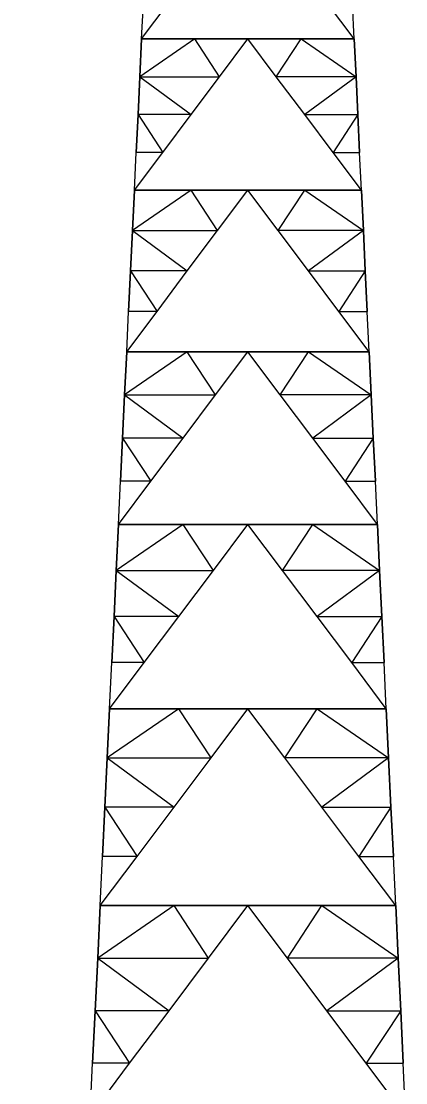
# Model space of a CAD drawing. Header units: millimetres. Extents: x 674 to 5889, y -153 to 3954.
# Drawn here: x 1847.78 to 1861.84, y 1670.93 to 1709.78 of the extents above; entities that cross this region are included whole.
import ezdxf

# ---------------------------------------------------------------- set-up
doc = ezdxf.new("R2010")
doc.units = ezdxf.units.MM
doc.layers.add('Dimensions', color=7, linetype='Continuous')
doc.layers.add('Towers', color=1, linetype='Continuous', lineweight=0)
doc.styles.get("Standard").update_dxf_attribs({"font": 'arial.ttf'})
doc.dimstyles.new('ISO-25', dxfattribs={"dimtxt": 2.5, "dimasz": 2.5, "dimexe": 1.25, "dimexo": 0.625, "dimtad": 1, "dimtxsty": 'Standard', "dimcen": 2.5, "dimadec": 0, "dimazin": 0, "dimtfac": 1, "dimtmove": 0, "dimatfit": 3, "dimfxl": 1, "dimarcsym": 0})

# ---------------------------------------------------------------- blocks, each defined once
blk = doc.blocks.new('_ArchTick')
at = {"color": 0, "linetype": 'ByBlock', "const_width": 0.15}
blk.add_lwpolyline([(-0.5, -0.5), (0.5, 0.5)], dxfattribs=at)
blk = doc.blocks.new('*D10')
at = {"layer": 'Defpoints', "color": 0, "transparency": 16777216}
for p in [(1856.072, 1776.501), (1834.668, 1661.501), (1856.072, 1661.501)]:
    blk.add_point(p, dxfattribs=at)
at = {"layer": 'Dimensions', "color": 0, "lineweight": -2, "transparency": 16777216}
blk.add_line((1834.668, 1776.501), (1834.668, 1661.501), dxfattribs=at)
at = {"layer": 'Dimensions', "color": 0, "lineweight": -2, "transparency": 16777216, "xscale": 2.5, "yscale": 2.5, "zscale": 2.5}
for p, rotation in [((1834.668, 1776.501), 90), ((1834.668, 1661.501), 270)]:
    blk.add_blockref('_ArchTick', p, dxfattribs=dict(at, rotation=rotation))
at = {"layer": 'Dimensions', "color": 0, "transparency": 16777216, "insert": (1831.745, 1719.001), "char_height": 4.5, "attachment_point": 5, "rotation": 90}
blk.add_mtext('115m', dxfattribs=at)
blk = doc.blocks.new('*D19')
at = {"layer": 'Defpoints', "color": 0, "transparency": 16777216}
for p in [(1854.902, 1721.815), (1856.072, 1719.494), (1741.072, 1661.501)]:
    blk.add_point(p, dxfattribs=at)
at = {"layer": 'Dimensions', "color": 0, "lineweight": -2, "transparency": 16777216}
blk.add_line((1739.902, 1663.822), (1854.902, 1721.815), dxfattribs=at)
at = {"layer": 'Dimensions', "color": 0, "lineweight": -2, "transparency": 16777216, "xscale": 2.5, "yscale": 2.5, "zscale": 2.5}
for p, rotation in [((1854.902, 1721.815), 26.76123677480442), ((1739.902, 1663.822), 206.7612367748044)]:
    blk.add_blockref('_ArchTick', p, dxfattribs=dict(at, rotation=rotation))
at = {"layer": 'Dimensions', "color": 0, "transparency": 16777216, "insert": (1796.086, 1695.428), "char_height": 4.5, "attachment_point": 5, "rotation": 26.7612}
blk.add_mtext('128.8m', dxfattribs=at)
blk = doc.blocks.new('*D20')
at = {"layer": 'Defpoints', "color": 0, "transparency": 16777216}
for p in [(1851.857, 1780.717), (1856.072, 1776.501), (1741.072, 1661.501)]:
    blk.add_point(p, dxfattribs=at)
at = {"layer": 'Dimensions', "color": 0, "lineweight": -2, "transparency": 16777216}
blk.add_line((1736.857, 1665.717), (1851.857, 1780.717), dxfattribs=at)
at = {"layer": 'Dimensions', "color": 0, "lineweight": -2, "transparency": 16777216, "xscale": 2.5, "yscale": 2.5, "zscale": 2.5}
for p, rotation in [((1851.857, 1780.717), 44.99999999999603), ((1736.857, 1665.717), 224.999999999996)]:
    blk.add_blockref('_ArchTick', p, dxfattribs=dict(at, rotation=rotation))
at = {"layer": 'Dimensions', "color": 0, "transparency": 16777216, "insert": (1792.29, 1725.284), "char_height": 4.5, "attachment_point": 5, "rotation": 45}
blk.add_mtext('162.6m', dxfattribs=at)

msp = doc.modelspace()

# ---------------------------------------------------------------- linework, layer by layer
at = {"layer": 'Towers'}
for p, q in [((1852.185, 1709.129), (1853.157, 1710.425)), ((1852.185, 1709.129), (1853.157, 1710.425)), ((1852.185, 1709.129), (1852.247, 1710.425)), ((1852.185, 1709.129), (1852.247, 1710.425)), ((1852.185, 1709.129), (1852.247, 1710.425)), ((1852.185, 1709.129), (1852.247, 1710.425)), ((1859.959, 1709.129), (1858.987, 1710.425)), ((1859.959, 1709.129), (1858.987, 1710.425)), ((1859.959, 1709.129), (1859.897, 1710.425)), ((1859.959, 1709.129), (1859.897, 1710.425)), ((1859.959, 1709.129), (1859.897, 1710.425)), ((1859.959, 1709.129), (1859.897, 1710.425)), ((1854.129, 1709.129), (1852.119, 1707.746)), ((1854.129, 1709.129), (1852.119, 1707.746)), ((1852.119, 1707.746), (1852.185, 1709.129)), ((1852.185, 1709.129), (1852.119, 1707.746)), ((1852.119, 1707.746), (1852.185, 1709.129)), ((1852.119, 1707.746), (1852.185, 1709.129)), ((1852.119, 1707.746), (1852.185, 1709.129)), ((1852.185, 1709.129), (1852.119, 1707.746)), ((1852.119, 1707.746), (1852.185, 1709.129)), ((1852.119, 1707.746), (1852.185, 1709.129)), ((1852.185, 1709.129), (1854.129, 1709.129)), ((1854.129, 1709.129), (1852.185, 1709.129)), ((1852.185, 1709.129), (1853.157, 1709.129)), ((1853.157, 1709.129), (1852.185, 1709.129)), ((1852.185, 1709.129), (1854.129, 1709.129)), ((1854.129, 1709.129), (1852.185, 1709.129)), ((1856.072, 1709.129), (1852.185, 1709.129)), ((1852.185, 1709.129), (1856.072, 1709.129)), ((1854.129, 1709.129), (1852.185, 1709.129)), ((1854.129, 1709.129), (1852.185, 1709.129)), ((1854.129, 1709.129), (1855.101, 1709.129)), ((1855.101, 1709.129), (1854.129, 1709.129)), ((1855.035, 1707.746), (1854.129, 1709.129)), ((1856.072, 1709.129), (1854.129, 1709.129)), ((1855.035, 1707.746), (1854.129, 1709.129)), ((1856.072, 1709.129), (1854.129, 1709.129)), ((1855.035, 1707.746), (1856.072, 1709.129)), ((1855.035, 1707.746), (1856.072, 1709.129)), ((1857.044, 1709.129), (1855.101, 1709.129)), ((1857.044, 1709.129), (1855.101, 1709.129)), ((1859.959, 1709.129), (1856.072, 1709.129)), ((1856.072, 1709.129), (1859.959, 1709.129)), ((1857.11, 1707.746), (1856.072, 1709.129)), ((1856.072, 1709.129), (1858.016, 1709.129)), ((1857.11, 1707.746), (1856.072, 1709.129)), ((1856.072, 1709.129), (1858.016, 1709.129)), ((1857.044, 1709.129), (1858.016, 1709.129)), ((1858.016, 1709.129), (1857.044, 1709.129)), ((1857.11, 1707.746), (1858.016, 1709.129)), ((1857.11, 1707.746), (1858.016, 1709.129)), ((1859.959, 1709.129), (1858.016, 1709.129)), ((1858.016, 1709.129), (1859.959, 1709.129)), ((1858.016, 1709.129), (1859.959, 1709.129)), ((1858.016, 1709.129), (1859.959, 1709.129)), ((1858.016, 1709.129), (1860.025, 1707.746)), ((1858.016, 1709.129), (1859.959, 1709.129)), ((1858.016, 1709.129), (1860.025, 1707.746)), ((1858.016, 1709.129), (1859.959, 1709.129)), ((1858.987, 1709.129), (1859.959, 1709.129)), ((1859.959, 1709.129), (1858.987, 1709.129)), ((1860.025, 1707.746), (1859.959, 1709.129)), ((1859.959, 1709.129), (1860.025, 1707.746)), ((1860.025, 1707.746), (1859.959, 1709.129)), ((1860.025, 1707.746), (1859.959, 1709.129)), ((1860.025, 1707.746), (1859.959, 1709.129)), ((1859.959, 1709.129), (1860.025, 1707.746)), ((1860.025, 1707.746), (1859.959, 1709.129)), ((1860.025, 1707.746), (1859.959, 1709.129)), ((1852.053, 1706.362), (1852.119, 1707.746)), ((1852.119, 1707.746), (1852.053, 1706.362)), ((1852.053, 1706.362), (1852.119, 1707.746)), ((1852.053, 1706.362), (1852.119, 1707.746)), ((1852.119, 1707.746), (1852.053, 1706.362)), ((1852.053, 1706.362), (1852.119, 1707.746)), ((1852.119, 1707.746), (1853.996, 1706.362)), ((1852.119, 1707.746), (1855.035, 1707.746)), ((1852.119, 1707.746), (1853.996, 1706.362)), ((1852.119, 1707.746), (1855.035, 1707.746)), ((1852.119, 1707.746), (1852.119, 1707.746)), ((1852.119, 1707.746), (1852.119, 1707.746)), ((1853.996, 1706.362), (1855.035, 1707.746)), ((1853.996, 1706.362), (1855.035, 1707.746)), ((1858.148, 1706.362), (1857.11, 1707.746)), ((1860.025, 1707.746), (1857.11, 1707.746)), ((1858.148, 1706.362), (1857.11, 1707.746)), ((1860.025, 1707.746), (1857.11, 1707.746)), ((1860.025, 1707.746), (1858.148, 1706.362)), ((1860.025, 1707.746), (1858.148, 1706.362)), ((1860.092, 1706.362), (1860.025, 1707.746)), ((1860.025, 1707.746), (1860.092, 1706.362)), ((1860.025, 1707.746), (1860.025, 1707.746)), ((1860.092, 1706.362), (1860.025, 1707.746)), ((1860.092, 1706.362), (1860.025, 1707.746)), ((1860.025, 1707.746), (1860.092, 1706.362)), ((1860.025, 1707.746), (1860.025, 1707.746)), ((1860.092, 1706.362), (1860.025, 1707.746)), ((1851.987, 1704.978), (1852.053, 1706.362)), ((1852.053, 1706.362), (1851.987, 1704.978)), ((1851.987, 1704.978), (1852.053, 1706.362)), ((1851.987, 1704.978), (1852.053, 1706.362)), ((1852.053, 1706.362), (1851.987, 1704.978)), ((1851.987, 1704.978), (1852.053, 1706.362)), ((1852.053, 1706.362), (1852.959, 1704.978)), ((1853.996, 1706.362), (1852.053, 1706.362)), ((1852.053, 1706.362), (1852.959, 1704.978)), ((1853.996, 1706.362), (1852.053, 1706.362)), ((1852.053, 1706.362), (1852.053, 1706.362)), ((1852.053, 1706.362), (1852.053, 1706.362)), ((1852.959, 1704.978), (1853.996, 1706.362)), ((1852.959, 1704.978), (1853.996, 1706.362)), ((1859.186, 1704.978), (1858.148, 1706.362)), ((1858.148, 1706.362), (1860.092, 1706.362)), ((1859.186, 1704.978), (1858.148, 1706.362)), ((1858.148, 1706.362), (1860.092, 1706.362)), ((1860.092, 1706.362), (1859.186, 1704.978)), ((1860.092, 1706.362), (1859.186, 1704.978)), ((1860.158, 1704.978), (1860.092, 1706.362)), ((1860.092, 1706.362), (1860.158, 1704.978)), ((1860.092, 1706.362), (1860.092, 1706.362)), ((1860.158, 1704.978), (1860.092, 1706.362)), ((1860.158, 1704.978), (1860.092, 1706.362)), ((1860.092, 1706.362), (1860.158, 1704.978)), ((1860.092, 1706.362), (1860.092, 1706.362)), ((1860.158, 1704.978), (1860.092, 1706.362)), ((1851.921, 1703.594), (1852.959, 1704.978)), ((1851.921, 1703.594), (1852.959, 1704.978)), ((1851.921, 1703.594), (1851.987, 1704.978)), ((1851.921, 1703.594), (1851.987, 1704.978)), ((1851.921, 1703.594), (1851.987, 1704.978)), ((1851.921, 1703.594), (1851.987, 1704.978)), ((1852.959, 1704.978), (1851.987, 1704.978)), ((1852.959, 1704.978), (1851.987, 1704.978)), ((1851.987, 1704.978), (1851.987, 1704.978)), ((1851.987, 1704.978), (1851.987, 1704.978)), ((1860.224, 1703.594), (1859.186, 1704.978)), ((1859.186, 1704.978), (1860.158, 1704.978)), ((1860.224, 1703.594), (1859.186, 1704.978)), ((1859.186, 1704.978), (1860.158, 1704.978)), ((1860.224, 1703.594), (1860.158, 1704.978)), ((1860.158, 1704.978), (1860.158, 1704.978)), ((1860.224, 1703.594), (1860.158, 1704.978)), ((1860.224, 1703.594), (1860.158, 1704.978)), ((1860.158, 1704.978), (1860.158, 1704.978)), ((1860.224, 1703.594), (1860.158, 1704.978)), ((1853.997, 1703.594), (1851.85, 1702.116)), ((1853.997, 1703.594), (1851.85, 1702.116)), ((1851.85, 1702.117), (1851.921, 1703.594)), ((1851.921, 1703.594), (1851.85, 1702.116)), ((1851.85, 1702.117), (1851.921, 1703.594)), ((1851.85, 1702.116), (1851.921, 1703.594)), ((1851.85, 1702.117), (1851.921, 1703.594)), ((1851.921, 1703.594), (1851.85, 1702.116)), ((1851.85, 1702.117), (1851.921, 1703.594)), ((1851.85, 1702.116), (1851.921, 1703.594)), ((1851.921, 1703.594), (1853.997, 1703.594)), ((1853.997, 1703.594), (1851.921, 1703.594)), ((1851.921, 1703.594), (1852.959, 1703.594)), ((1852.959, 1703.594), (1851.921, 1703.594)), ((1851.921, 1703.594), (1853.997, 1703.594)), ((1853.997, 1703.594), (1851.921, 1703.594)), ((1856.072, 1703.594), (1851.921, 1703.594)), ((1851.921, 1703.594), (1856.072, 1703.594)), ((1853.997, 1703.594), (1851.921, 1703.594)), ((1853.997, 1703.594), (1851.921, 1703.594)), ((1853.997, 1703.594), (1855.034, 1703.594)), ((1855.034, 1703.594), (1853.997, 1703.594)), ((1854.964, 1702.117), (1853.997, 1703.594)), ((1856.072, 1703.594), (1853.997, 1703.594)), ((1854.964, 1702.117), (1853.997, 1703.594)), ((1856.072, 1703.594), (1853.997, 1703.594)), ((1854.964, 1702.117), (1856.072, 1703.594)), ((1854.964, 1702.117), (1856.072, 1703.594)), ((1857.11, 1703.594), (1855.034, 1703.594)), ((1857.11, 1703.594), (1855.034, 1703.594)), ((1860.224, 1703.594), (1856.072, 1703.594)), ((1856.072, 1703.594), (1860.224, 1703.594)), ((1857.18, 1702.117), (1856.072, 1703.594)), ((1856.072, 1703.594), (1858.148, 1703.594)), ((1857.18, 1702.117), (1856.072, 1703.594)), ((1856.072, 1703.594), (1858.148, 1703.594)), ((1857.11, 1703.594), (1858.148, 1703.594)), ((1858.148, 1703.594), (1857.11, 1703.594)), ((1857.18, 1702.117), (1858.148, 1703.594)), ((1857.18, 1702.117), (1858.148, 1703.594)), ((1860.224, 1703.594), (1858.148, 1703.594)), ((1858.148, 1703.594), (1860.224, 1703.594)), ((1858.148, 1703.594), (1860.224, 1703.594)), ((1858.148, 1703.594), (1860.224, 1703.594)), ((1858.148, 1703.594), (1860.295, 1702.116)), ((1858.148, 1703.594), (1860.224, 1703.594)), ((1858.148, 1703.594), (1860.295, 1702.116)), ((1858.148, 1703.594), (1860.224, 1703.594)), ((1859.186, 1703.594), (1860.224, 1703.594)), ((1860.224, 1703.594), (1859.186, 1703.594)), ((1860.295, 1702.117), (1860.224, 1703.594)), ((1860.224, 1703.594), (1860.295, 1702.116)), ((1860.295, 1702.117), (1860.224, 1703.594)), ((1860.295, 1702.116), (1860.224, 1703.594)), ((1860.295, 1702.117), (1860.224, 1703.594)), ((1860.224, 1703.594), (1860.295, 1702.116)), ((1860.295, 1702.117), (1860.224, 1703.594)), ((1860.295, 1702.116), (1860.224, 1703.594)), ((1851.779, 1700.638), (1851.85, 1702.117)), ((1851.779, 1700.638), (1851.85, 1702.117)), ((1851.85, 1702.116), (1851.779, 1700.638)), ((1851.779, 1700.638), (1851.85, 1702.116)), ((1851.85, 1702.116), (1851.779, 1700.638)), ((1851.779, 1700.638), (1851.85, 1702.116)), ((1851.85, 1702.116), (1854.964, 1702.117)), ((1851.85, 1702.116), (1854.964, 1702.117)), ((1851.85, 1702.116), (1851.85, 1702.117)), ((1851.85, 1702.116), (1851.85, 1702.117)), ((1851.85, 1702.116), (1853.855, 1700.638)), ((1851.85, 1702.116), (1853.855, 1700.638)), ((1853.855, 1700.638), (1854.964, 1702.117)), ((1853.855, 1700.638), (1854.964, 1702.117)), ((1858.29, 1700.638), (1857.18, 1702.117)), ((1860.295, 1702.116), (1857.18, 1702.117)), ((1858.29, 1700.638), (1857.18, 1702.117)), ((1860.295, 1702.116), (1857.18, 1702.117)), ((1860.295, 1702.116), (1858.29, 1700.638)), ((1860.295, 1702.116), (1858.29, 1700.638)), ((1860.365, 1700.638), (1860.295, 1702.117)), ((1860.295, 1702.116), (1860.295, 1702.117)), ((1860.365, 1700.638), (1860.295, 1702.117)), ((1860.295, 1702.116), (1860.295, 1702.117)), ((1860.295, 1702.116), (1860.365, 1700.638)), ((1860.365, 1700.638), (1860.295, 1702.116)), ((1860.295, 1702.116), (1860.365, 1700.638)), ((1860.365, 1700.638), (1860.295, 1702.116)), ((1851.709, 1699.16), (1851.779, 1700.638)), ((1851.779, 1700.638), (1851.709, 1699.16)), ((1851.709, 1699.16), (1851.779, 1700.638)), ((1851.709, 1699.16), (1851.779, 1700.638)), ((1851.779, 1700.638), (1851.709, 1699.16)), ((1851.709, 1699.16), (1851.779, 1700.638)), ((1851.779, 1700.638), (1852.747, 1699.16)), ((1853.855, 1700.638), (1851.779, 1700.638)), ((1851.779, 1700.638), (1852.747, 1699.16)), ((1853.855, 1700.638), (1851.779, 1700.638)), ((1851.779, 1700.638), (1851.779, 1700.638)), ((1851.779, 1700.638), (1851.779, 1700.638)), ((1852.747, 1699.16), (1853.855, 1700.638)), ((1852.747, 1699.16), (1853.855, 1700.638)), ((1859.398, 1699.16), (1858.29, 1700.638)), ((1858.29, 1700.638), (1860.365, 1700.638)), ((1859.398, 1699.16), (1858.29, 1700.638)), ((1858.29, 1700.638), (1860.365, 1700.638)), ((1860.365, 1700.638), (1859.398, 1699.16)), ((1860.365, 1700.638), (1859.398, 1699.16)), ((1860.436, 1699.16), (1860.365, 1700.638)), ((1860.365, 1700.638), (1860.436, 1699.16)), ((1860.365, 1700.638), (1860.365, 1700.638)), ((1860.436, 1699.16), (1860.365, 1700.638)), ((1860.436, 1699.16), (1860.365, 1700.638)), ((1860.365, 1700.638), (1860.436, 1699.16)), ((1860.365, 1700.638), (1860.365, 1700.638)), ((1860.436, 1699.16), (1860.365, 1700.638)), ((1851.638, 1697.681), (1852.747, 1699.16)), ((1851.638, 1697.681), (1852.747, 1699.16)), ((1851.638, 1697.681), (1851.709, 1699.16)), ((1851.638, 1697.681), (1851.709, 1699.16)), ((1851.638, 1697.681), (1851.709, 1699.16)), ((1851.638, 1697.681), (1851.709, 1699.16)), ((1852.747, 1699.16), (1851.709, 1699.16)), ((1852.747, 1699.16), (1851.709, 1699.16)), ((1851.709, 1699.16), (1851.709, 1699.16)), ((1851.709, 1699.16), (1851.709, 1699.16)), ((1860.507, 1697.681), (1859.398, 1699.16)), ((1859.398, 1699.16), (1860.436, 1699.16)), ((1860.507, 1697.681), (1859.398, 1699.16)), ((1859.398, 1699.16), (1860.436, 1699.16)), ((1860.507, 1697.681), (1860.436, 1699.16)), ((1860.436, 1699.16), (1860.436, 1699.16)), ((1860.507, 1697.681), (1860.436, 1699.16)), ((1860.507, 1697.681), (1860.436, 1699.16)), ((1860.436, 1699.16), (1860.436, 1699.16)), ((1860.507, 1697.681), (1860.436, 1699.16)), ((1853.855, 1697.681), (1851.562, 1696.103)), ((1853.855, 1697.681), (1851.562, 1696.103)), ((1851.562, 1696.103), (1851.638, 1697.681)), ((1851.638, 1697.681), (1851.562, 1696.103)), ((1851.562, 1696.103), (1851.638, 1697.681)), ((1851.562, 1696.103), (1851.638, 1697.681)), ((1851.562, 1696.103), (1851.638, 1697.681)), ((1851.638, 1697.681), (1851.562, 1696.103)), ((1851.562, 1696.103), (1851.638, 1697.681)), ((1851.562, 1696.103), (1851.638, 1697.681)), ((1851.638, 1697.681), (1853.855, 1697.681)), ((1853.855, 1697.681), (1851.638, 1697.681)), ((1851.638, 1697.681), (1852.747, 1697.681)), ((1852.747, 1697.681), (1851.638, 1697.681)), ((1851.638, 1697.681), (1853.855, 1697.681)), ((1853.855, 1697.681), (1851.638, 1697.681)), ((1856.072, 1697.681), (1851.638, 1697.681)), ((1851.638, 1697.681), (1856.072, 1697.681)), ((1853.855, 1697.681), (1851.638, 1697.681)), ((1853.855, 1697.681), (1851.638, 1697.681)), ((1853.855, 1697.681), (1854.964, 1697.681)), ((1854.964, 1697.681), (1853.855, 1697.681)), ((1854.889, 1696.103), (1853.855, 1697.681)), ((1856.072, 1697.681), (1853.855, 1697.681)), ((1854.889, 1696.103), (1853.855, 1697.681)), ((1856.072, 1697.681), (1853.855, 1697.681)), ((1854.889, 1696.103), (1856.072, 1697.681)), ((1854.889, 1696.103), (1856.072, 1697.681)), ((1857.181, 1697.681), (1854.964, 1697.681)), ((1857.181, 1697.681), (1854.964, 1697.681)), ((1860.507, 1697.681), (1856.072, 1697.681)), ((1856.072, 1697.681), (1860.507, 1697.681)), ((1857.256, 1696.103), (1856.072, 1697.681)), ((1856.072, 1697.681), (1858.289, 1697.681)), ((1857.256, 1696.103), (1856.072, 1697.681)), ((1856.072, 1697.681), (1858.289, 1697.681)), ((1857.181, 1697.681), (1858.289, 1697.681)), ((1858.289, 1697.681), (1857.181, 1697.681)), ((1857.256, 1696.103), (1858.289, 1697.681)), ((1857.256, 1696.103), (1858.289, 1697.681)), ((1860.507, 1697.681), (1858.289, 1697.681)), ((1858.289, 1697.681), (1860.507, 1697.681)), ((1858.289, 1697.681), (1860.507, 1697.681)), ((1858.289, 1697.681), (1860.507, 1697.681)), ((1858.289, 1697.681), (1860.582, 1696.103)), ((1858.289, 1697.681), (1860.507, 1697.681)), ((1858.289, 1697.681), (1860.582, 1696.103)), ((1858.289, 1697.681), (1860.507, 1697.681)), ((1859.398, 1697.681), (1860.507, 1697.681)), ((1860.507, 1697.681), (1859.398, 1697.681)), ((1860.582, 1696.103), (1860.507, 1697.681)), ((1860.507, 1697.681), (1860.582, 1696.103)), ((1860.582, 1696.103), (1860.507, 1697.681)), ((1860.582, 1696.103), (1860.507, 1697.681)), ((1860.582, 1696.103), (1860.507, 1697.681)), ((1860.507, 1697.681), (1860.582, 1696.103)), ((1860.582, 1696.103), (1860.507, 1697.681)), ((1860.582, 1696.103), (1860.507, 1697.681)), ((1851.487, 1694.524), (1851.562, 1696.103)), ((1851.562, 1696.103), (1851.487, 1694.524)), ((1851.487, 1694.524), (1851.562, 1696.103)), ((1851.487, 1694.524), (1851.562, 1696.103)), ((1851.562, 1696.103), (1851.487, 1694.524)), ((1851.487, 1694.524), (1851.562, 1696.103)), ((1851.562, 1696.103), (1853.704, 1694.524)), ((1851.562, 1696.103), (1854.889, 1696.103)), ((1851.562, 1696.103), (1853.704, 1694.524)), ((1851.562, 1696.103), (1854.889, 1696.103)), ((1851.562, 1696.103), (1851.562, 1696.103)), ((1851.562, 1696.103), (1851.562, 1696.103)), ((1853.704, 1694.524), (1854.889, 1696.103)), ((1853.704, 1694.524), (1854.889, 1696.103)), ((1858.441, 1694.524), (1857.256, 1696.103)), ((1860.582, 1696.103), (1857.256, 1696.103)), ((1858.441, 1694.524), (1857.256, 1696.103)), ((1860.582, 1696.103), (1857.256, 1696.103)), ((1860.582, 1696.103), (1858.441, 1694.524)), ((1860.582, 1696.103), (1858.441, 1694.524)), ((1860.658, 1694.524), (1860.582, 1696.103)), ((1860.582, 1696.103), (1860.658, 1694.524)), ((1860.582, 1696.103), (1860.582, 1696.103)), ((1860.658, 1694.524), (1860.582, 1696.103)), ((1860.658, 1694.524), (1860.582, 1696.103)), ((1860.582, 1696.103), (1860.658, 1694.524)), ((1860.582, 1696.103), (1860.582, 1696.103)), ((1860.658, 1694.524), (1860.582, 1696.103)), ((1851.411, 1692.945), (1851.487, 1694.524)), ((1851.487, 1694.524), (1851.411, 1692.945)), ((1851.411, 1692.945), (1851.487, 1694.524)), ((1851.411, 1692.945), (1851.487, 1694.524)), ((1851.487, 1694.524), (1851.411, 1692.945)), ((1851.411, 1692.945), (1851.487, 1694.524)), ((1851.487, 1694.524), (1852.52, 1692.945)), ((1853.704, 1694.524), (1851.487, 1694.524)), ((1851.487, 1694.524), (1852.52, 1692.945)), ((1853.704, 1694.524), (1851.487, 1694.524)), ((1851.487, 1694.524), (1851.487, 1694.524)), ((1851.487, 1694.524), (1851.487, 1694.524)), ((1852.52, 1692.945), (1853.704, 1694.524)), ((1852.52, 1692.945), (1853.704, 1694.524)), ((1859.625, 1692.945), (1858.441, 1694.524)), ((1858.441, 1694.524), (1860.658, 1694.524)), ((1859.625, 1692.945), (1858.441, 1694.524)), ((1858.441, 1694.524), (1860.658, 1694.524)), ((1860.658, 1694.524), (1859.625, 1692.945)), ((1860.658, 1694.524), (1859.625, 1692.945)), ((1860.733, 1692.945), (1860.658, 1694.524)), ((1860.658, 1694.524), (1860.733, 1692.945)), ((1860.658, 1694.524), (1860.658, 1694.524)), ((1860.733, 1692.945), (1860.658, 1694.524)), ((1860.733, 1692.945), (1860.658, 1694.524)), ((1860.658, 1694.524), (1860.733, 1692.945)), ((1860.658, 1694.524), (1860.658, 1694.524)), ((1860.733, 1692.945), (1860.658, 1694.524)), ((1851.336, 1691.366), (1852.52, 1692.945)), ((1851.336, 1691.366), (1852.52, 1692.945)), ((1851.336, 1691.366), (1851.411, 1692.945)), ((1851.336, 1691.366), (1851.411, 1692.945)), ((1851.336, 1691.366), (1851.411, 1692.945)), ((1851.336, 1691.366), (1851.411, 1692.945)), ((1852.52, 1692.945), (1851.411, 1692.945)), ((1852.52, 1692.945), (1851.411, 1692.945)), ((1851.411, 1692.945), (1851.411, 1692.945)), ((1851.411, 1692.945), (1851.411, 1692.945)), ((1860.809, 1691.366), (1859.625, 1692.945)), ((1859.625, 1692.945), (1860.733, 1692.945)), ((1860.809, 1691.366), (1859.625, 1692.945)), ((1859.625, 1692.945), (1860.733, 1692.945)), ((1860.809, 1691.366), (1860.733, 1692.945)), ((1860.733, 1692.945), (1860.733, 1692.945)), ((1860.809, 1691.366), (1860.733, 1692.945)), ((1860.809, 1691.366), (1860.733, 1692.945)), ((1860.733, 1692.945), (1860.733, 1692.945)), ((1860.809, 1691.366), (1860.733, 1692.945)), ((1853.704, 1691.366), (1851.255, 1689.68)), ((1853.704, 1691.366), (1851.255, 1689.68)), ((1851.255, 1689.681), (1851.336, 1691.366)), ((1851.336, 1691.366), (1851.255, 1689.68)), ((1851.255, 1689.681), (1851.336, 1691.366)), ((1851.255, 1689.68), (1851.336, 1691.366)), ((1851.255, 1689.681), (1851.336, 1691.366)), ((1851.336, 1691.366), (1851.255, 1689.68)), ((1851.255, 1689.681), (1851.336, 1691.366)), ((1851.255, 1689.68), (1851.336, 1691.366)), ((1851.336, 1691.366), (1853.704, 1691.366)), ((1853.704, 1691.366), (1851.336, 1691.366)), ((1851.336, 1691.366), (1852.52, 1691.366)), ((1852.52, 1691.366), (1851.336, 1691.366)), ((1851.336, 1691.366), (1853.704, 1691.366)), ((1853.704, 1691.366), (1851.336, 1691.366)), ((1856.072, 1691.366), (1851.336, 1691.366)), ((1851.336, 1691.366), (1856.072, 1691.366)), ((1853.704, 1691.366), (1851.336, 1691.366)), ((1853.704, 1691.366), (1851.336, 1691.366)), ((1853.704, 1691.366), (1854.888, 1691.366)), ((1854.888, 1691.366), (1853.704, 1691.366)), ((1854.808, 1689.681), (1853.704, 1691.366)), ((1856.072, 1691.366), (1853.704, 1691.366)), ((1854.808, 1689.681), (1853.704, 1691.366)), ((1856.072, 1691.366), (1853.704, 1691.366)), ((1854.808, 1689.681), (1856.072, 1691.366)), ((1854.808, 1689.681), (1856.072, 1691.366)), ((1857.256, 1691.366), (1854.888, 1691.366)), ((1857.256, 1691.366), (1854.888, 1691.366)), ((1860.809, 1691.366), (1856.072, 1691.366)), ((1856.072, 1691.366), (1860.809, 1691.366)), ((1857.336, 1689.681), (1856.072, 1691.366)), ((1856.072, 1691.366), (1858.44, 1691.366)), ((1857.336, 1689.681), (1856.072, 1691.366)), ((1856.072, 1691.366), (1858.44, 1691.366)), ((1857.256, 1691.366), (1858.44, 1691.366)), ((1858.44, 1691.366), (1857.256, 1691.366)), ((1857.336, 1689.681), (1858.44, 1691.366)), ((1857.336, 1689.681), (1858.44, 1691.366)), ((1860.809, 1691.366), (1858.44, 1691.366)), ((1858.44, 1691.366), (1860.809, 1691.366)), ((1858.44, 1691.366), (1860.809, 1691.366)), ((1858.44, 1691.366), (1860.809, 1691.366)), ((1858.44, 1691.366), (1860.889, 1689.68)), ((1858.44, 1691.366), (1860.809, 1691.366)), ((1858.44, 1691.366), (1860.889, 1689.68)), ((1858.44, 1691.366), (1860.809, 1691.366)), ((1859.625, 1691.366), (1860.809, 1691.366)), ((1860.809, 1691.366), (1859.625, 1691.366)), ((1860.889, 1689.681), (1860.809, 1691.366)), ((1860.809, 1691.366), (1860.889, 1689.68)), ((1860.889, 1689.681), (1860.809, 1691.366)), ((1860.889, 1689.68), (1860.809, 1691.366)), ((1860.889, 1689.681), (1860.809, 1691.366)), ((1860.809, 1691.366), (1860.889, 1689.68)), ((1860.889, 1689.681), (1860.809, 1691.366)), ((1860.889, 1689.68), (1860.809, 1691.366)), ((1851.175, 1687.994), (1851.255, 1689.681)), ((1851.175, 1687.994), (1851.255, 1689.681)), ((1851.255, 1689.68), (1851.175, 1687.994)), ((1851.175, 1687.994), (1851.255, 1689.68)), ((1851.255, 1689.68), (1851.175, 1687.994)), ((1851.175, 1687.994), (1851.255, 1689.68)), ((1851.255, 1689.68), (1854.808, 1689.681)), ((1851.255, 1689.68), (1854.808, 1689.681)), ((1851.255, 1689.68), (1851.255, 1689.681)), ((1851.255, 1689.68), (1851.255, 1689.681)), ((1851.255, 1689.68), (1853.543, 1687.994)), ((1851.255, 1689.68), (1853.543, 1687.994)), ((1853.543, 1687.994), (1854.808, 1689.681)), ((1853.543, 1687.994), (1854.808, 1689.681)), ((1858.602, 1687.994), (1857.336, 1689.681)), ((1860.889, 1689.68), (1857.336, 1689.681)), ((1858.602, 1687.994), (1857.336, 1689.681)), ((1860.889, 1689.68), (1857.336, 1689.681)), ((1860.889, 1689.68), (1858.602, 1687.994)), ((1860.889, 1689.68), (1858.602, 1687.994)), ((1860.97, 1687.994), (1860.889, 1689.681)), ((1860.889, 1689.68), (1860.889, 1689.681)), ((1860.97, 1687.994), (1860.889, 1689.681)), ((1860.889, 1689.68), (1860.889, 1689.681)), ((1860.889, 1689.68), (1860.97, 1687.994)), ((1860.97, 1687.994), (1860.889, 1689.68)), ((1860.889, 1689.68), (1860.97, 1687.994)), ((1860.97, 1687.994), (1860.889, 1689.68)), ((1851.094, 1686.307), (1851.175, 1687.994)), ((1851.175, 1687.994), (1851.094, 1686.307)), ((1851.094, 1686.307), (1851.175, 1687.994)), ((1851.094, 1686.307), (1851.175, 1687.994)), ((1851.175, 1687.994), (1851.094, 1686.307)), ((1851.094, 1686.307), (1851.175, 1687.994)), ((1851.175, 1687.994), (1852.278, 1686.307)), ((1853.543, 1687.994), (1851.175, 1687.994)), ((1851.175, 1687.994), (1852.278, 1686.307)), ((1853.543, 1687.994), (1851.175, 1687.994)), ((1851.175, 1687.994), (1851.175, 1687.994)), ((1851.175, 1687.994), (1851.175, 1687.994)), ((1852.278, 1686.307), (1853.543, 1687.994)), ((1852.278, 1686.307), (1853.543, 1687.994)), ((1859.867, 1686.307), (1858.602, 1687.994)), ((1858.602, 1687.994), (1860.97, 1687.994)), ((1859.867, 1686.307), (1858.602, 1687.994)), ((1858.602, 1687.994), (1860.97, 1687.994)), ((1860.97, 1687.994), (1859.867, 1686.307)), ((1860.97, 1687.994), (1859.867, 1686.307)), ((1861.051, 1686.307), (1860.97, 1687.994)), ((1860.97, 1687.994), (1861.051, 1686.307)), ((1860.97, 1687.994), (1860.97, 1687.994)), ((1861.051, 1686.307), (1860.97, 1687.994)), ((1861.051, 1686.307), (1860.97, 1687.994)), ((1860.97, 1687.994), (1861.051, 1686.307)), ((1860.97, 1687.994), (1860.97, 1687.994)), ((1861.051, 1686.307), (1860.97, 1687.994)), ((1851.013, 1684.621), (1852.278, 1686.307)), ((1851.013, 1684.621), (1852.278, 1686.307)), ((1851.013, 1684.621), (1851.094, 1686.307)), ((1851.013, 1684.621), (1851.094, 1686.307)), ((1851.013, 1684.621), (1851.094, 1686.307)), ((1851.013, 1684.621), (1851.094, 1686.307)), ((1852.278, 1686.307), (1851.094, 1686.307)), ((1852.278, 1686.307), (1851.094, 1686.307)), ((1851.094, 1686.307), (1851.094, 1686.307)), ((1851.094, 1686.307), (1851.094, 1686.307)), ((1861.131, 1684.621), (1859.867, 1686.307)), ((1859.867, 1686.307), (1861.051, 1686.307)), ((1861.131, 1684.621), (1859.867, 1686.307)), ((1859.867, 1686.307), (1861.051, 1686.307)), ((1861.131, 1684.621), (1861.051, 1686.307)), ((1861.051, 1686.307), (1861.051, 1686.307)), ((1861.131, 1684.621), (1861.051, 1686.307)), ((1861.131, 1684.621), (1861.051, 1686.307)), ((1861.051, 1686.307), (1861.051, 1686.307)), ((1861.131, 1684.621), (1861.051, 1686.307)), ((1853.543, 1684.621), (1850.927, 1682.82)), ((1853.543, 1684.621), (1850.927, 1682.82)), ((1850.927, 1682.821), (1851.013, 1684.621)), ((1851.013, 1684.621), (1850.927, 1682.82)), ((1850.927, 1682.821), (1851.013, 1684.621)), ((1850.927, 1682.82), (1851.013, 1684.621)), ((1850.927, 1682.821), (1851.013, 1684.621)), ((1851.013, 1684.621), (1850.927, 1682.82)), ((1850.927, 1682.821), (1851.013, 1684.621)), ((1850.927, 1682.82), (1851.013, 1684.621)), ((1851.013, 1684.621), (1853.543, 1684.621)), ((1853.543, 1684.621), (1851.013, 1684.621)), ((1851.013, 1684.621), (1852.278, 1684.621)), ((1852.278, 1684.621), (1851.013, 1684.621)), ((1851.013, 1684.621), (1853.543, 1684.621)), ((1853.543, 1684.621), (1851.013, 1684.621)), ((1856.072, 1684.621), (1851.013, 1684.621)), ((1851.013, 1684.621), (1856.072, 1684.621)), ((1853.543, 1684.621), (1851.013, 1684.621)), ((1853.543, 1684.621), (1851.013, 1684.621)), ((1853.543, 1684.621), (1854.808, 1684.621)), ((1854.808, 1684.621), (1853.543, 1684.621)), ((1854.722, 1682.821), (1853.543, 1684.621)), ((1856.072, 1684.621), (1853.543, 1684.621)), ((1854.722, 1682.821), (1853.543, 1684.621)), ((1856.072, 1684.621), (1853.543, 1684.621)), ((1854.722, 1682.821), (1856.072, 1684.621)), ((1854.722, 1682.821), (1856.072, 1684.621)), ((1857.337, 1684.621), (1854.808, 1684.621)), ((1857.337, 1684.621), (1854.808, 1684.621)), ((1861.131, 1684.621), (1856.072, 1684.621)), ((1856.072, 1684.621), (1861.131, 1684.621)), ((1857.423, 1682.821), (1856.072, 1684.621)), ((1856.072, 1684.621), (1858.602, 1684.621)), ((1857.423, 1682.821), (1856.072, 1684.621)), ((1856.072, 1684.621), (1858.602, 1684.621)), ((1857.337, 1684.621), (1858.602, 1684.621)), ((1858.602, 1684.621), (1857.337, 1684.621)), ((1857.423, 1682.821), (1858.602, 1684.621)), ((1857.423, 1682.821), (1858.602, 1684.621)), ((1861.131, 1684.621), (1858.602, 1684.621)), ((1858.602, 1684.621), (1861.131, 1684.621)), ((1858.602, 1684.621), (1861.131, 1684.621)), ((1858.602, 1684.621), (1861.131, 1684.621)), ((1858.602, 1684.621), (1861.217, 1682.82)), ((1858.602, 1684.621), (1861.131, 1684.621)), ((1858.602, 1684.621), (1861.217, 1682.82)), ((1858.602, 1684.621), (1861.131, 1684.621)), ((1859.867, 1684.621), (1861.131, 1684.621)), ((1861.131, 1684.621), (1859.867, 1684.621)), ((1861.217, 1682.821), (1861.131, 1684.621)), ((1861.131, 1684.621), (1861.217, 1682.82)), ((1861.217, 1682.821), (1861.131, 1684.621)), ((1861.217, 1682.82), (1861.131, 1684.621)), ((1861.217, 1682.821), (1861.131, 1684.621)), ((1861.131, 1684.621), (1861.217, 1682.82)), ((1861.217, 1682.821), (1861.131, 1684.621)), ((1861.217, 1682.82), (1861.131, 1684.621)), ((1850.841, 1681.019), (1850.927, 1682.821)), ((1850.841, 1681.019), (1850.927, 1682.821)), ((1850.927, 1682.82), (1850.841, 1681.019)), ((1850.841, 1681.019), (1850.927, 1682.82)), ((1850.927, 1682.82), (1850.841, 1681.019)), ((1850.841, 1681.019), (1850.927, 1682.82)), ((1850.927, 1682.82), (1854.722, 1682.821)), ((1850.927, 1682.82), (1854.722, 1682.821)), ((1850.927, 1682.82), (1850.927, 1682.821)), ((1850.927, 1682.82), (1850.927, 1682.821)), ((1850.927, 1682.82), (1853.37, 1681.019)), ((1850.927, 1682.82), (1853.37, 1681.019)), ((1853.37, 1681.019), (1854.722, 1682.821)), ((1853.37, 1681.019), (1854.722, 1682.821)), ((1858.774, 1681.019), (1857.423, 1682.821)), ((1861.217, 1682.82), (1857.423, 1682.821)), ((1858.774, 1681.019), (1857.423, 1682.821)), ((1861.217, 1682.82), (1857.423, 1682.821)), ((1861.217, 1682.82), (1858.774, 1681.019)), ((1861.217, 1682.82), (1858.774, 1681.019)), ((1861.304, 1681.019), (1861.217, 1682.821)), ((1861.217, 1682.82), (1861.217, 1682.821)), ((1861.304, 1681.019), (1861.217, 1682.821)), ((1861.217, 1682.82), (1861.217, 1682.821)), ((1861.217, 1682.82), (1861.304, 1681.019)), ((1861.304, 1681.019), (1861.217, 1682.82)), ((1861.217, 1682.82), (1861.304, 1681.019)), ((1861.304, 1681.019), (1861.217, 1682.82)), ((1850.755, 1679.217), (1850.841, 1681.019)), ((1850.841, 1681.019), (1850.755, 1679.217)), ((1850.755, 1679.217), (1850.841, 1681.019)), ((1850.755, 1679.217), (1850.841, 1681.019)), ((1850.841, 1681.019), (1850.755, 1679.217)), ((1850.755, 1679.217), (1850.841, 1681.019)), ((1850.841, 1681.019), (1852.02, 1679.217)), ((1853.37, 1681.019), (1850.841, 1681.019)), ((1850.841, 1681.019), (1852.02, 1679.217)), ((1853.37, 1681.019), (1850.841, 1681.019)), ((1850.841, 1681.019), (1850.841, 1681.019)), ((1850.841, 1681.019), (1850.841, 1681.019)), ((1852.02, 1679.217), (1853.37, 1681.019)), ((1852.02, 1679.217), (1853.37, 1681.019)), ((1860.125, 1679.217), (1858.774, 1681.019)), ((1858.774, 1681.019), (1861.304, 1681.019)), ((1860.125, 1679.217), (1858.774, 1681.019)), ((1858.774, 1681.019), (1861.304, 1681.019)), ((1861.304, 1681.019), (1860.125, 1679.217)), ((1861.304, 1681.019), (1860.125, 1679.217)), ((1861.39, 1679.217), (1861.304, 1681.019)), ((1861.304, 1681.019), (1861.39, 1679.217)), ((1861.304, 1681.019), (1861.304, 1681.019)), ((1861.39, 1679.217), (1861.304, 1681.019)), ((1861.39, 1679.217), (1861.304, 1681.019)), ((1861.304, 1681.019), (1861.39, 1679.217)), ((1861.304, 1681.019), (1861.304, 1681.019)), ((1861.39, 1679.217), (1861.304, 1681.019)), ((1850.669, 1677.416), (1852.02, 1679.217)), ((1850.669, 1677.416), (1852.02, 1679.217)), ((1850.669, 1677.416), (1850.755, 1679.217)), ((1850.669, 1677.416), (1850.755, 1679.217)), ((1850.669, 1677.416), (1850.755, 1679.217)), ((1850.669, 1677.416), (1850.755, 1679.217)), ((1852.02, 1679.217), (1850.755, 1679.217)), ((1852.02, 1679.217), (1850.755, 1679.217)), ((1850.755, 1679.217), (1850.755, 1679.217)), ((1850.755, 1679.217), (1850.755, 1679.217)), ((1861.476, 1677.416), (1860.125, 1679.217)), ((1860.125, 1679.217), (1861.39, 1679.217)), ((1861.476, 1677.416), (1860.125, 1679.217)), ((1860.125, 1679.217), (1861.39, 1679.217)), ((1861.476, 1677.416), (1861.39, 1679.217)), ((1861.39, 1679.217), (1861.39, 1679.217)), ((1861.476, 1677.416), (1861.39, 1679.217)), ((1861.476, 1677.416), (1861.39, 1679.217)), ((1861.39, 1679.217), (1861.39, 1679.217)), ((1861.476, 1677.416), (1861.39, 1679.217)), ((1853.371, 1677.416), (1850.577, 1675.492)), ((1853.371, 1677.416), (1850.577, 1675.492)), ((1850.577, 1675.493), (1850.669, 1677.416)), ((1850.669, 1677.416), (1850.577, 1675.492)), ((1850.577, 1675.493), (1850.669, 1677.416)), ((1850.577, 1675.492), (1850.669, 1677.416)), ((1850.577, 1675.493), (1850.669, 1677.416)), ((1850.669, 1677.416), (1850.577, 1675.492)), ((1850.577, 1675.493), (1850.669, 1677.416)), ((1850.577, 1675.492), (1850.669, 1677.416)), ((1850.669, 1677.416), (1853.371, 1677.416)), ((1853.371, 1677.416), (1850.669, 1677.416)), ((1850.669, 1677.416), (1852.02, 1677.416)), ((1852.02, 1677.416), (1850.669, 1677.416)), ((1850.669, 1677.416), (1853.371, 1677.416)), ((1853.371, 1677.416), (1850.669, 1677.416)), ((1856.072, 1677.416), (1850.669, 1677.416)), ((1850.669, 1677.416), (1856.072, 1677.416)), ((1853.371, 1677.416), (1850.669, 1677.416)), ((1853.371, 1677.416), (1850.669, 1677.416)), ((1853.371, 1677.416), (1854.721, 1677.416)), ((1854.721, 1677.416), (1853.371, 1677.416)), ((1854.63, 1675.493), (1853.371, 1677.416)), ((1856.072, 1677.416), (1853.371, 1677.416)), ((1854.63, 1675.493), (1853.371, 1677.416)), ((1856.072, 1677.416), (1853.371, 1677.416)), ((1854.63, 1675.493), (1856.072, 1677.416)), ((1854.63, 1675.493), (1856.072, 1677.416)), ((1857.423, 1677.416), (1854.721, 1677.416)), ((1857.423, 1677.416), (1854.721, 1677.416)), ((1861.476, 1677.416), (1856.072, 1677.416)), ((1856.072, 1677.416), (1861.476, 1677.416)), ((1857.515, 1675.493), (1856.072, 1677.416)), ((1856.072, 1677.416), (1858.774, 1677.416)), ((1857.515, 1675.493), (1856.072, 1677.416)), ((1856.072, 1677.416), (1858.774, 1677.416)), ((1857.423, 1677.416), (1858.774, 1677.416)), ((1858.774, 1677.416), (1857.423, 1677.416)), ((1857.515, 1675.493), (1858.774, 1677.416)), ((1857.515, 1675.493), (1858.774, 1677.416)), ((1861.476, 1677.416), (1858.774, 1677.416)), ((1858.774, 1677.416), (1861.476, 1677.416)), ((1858.774, 1677.416), (1861.476, 1677.416)), ((1858.774, 1677.416), (1861.476, 1677.416)), ((1858.774, 1677.416), (1861.568, 1675.492)), ((1858.774, 1677.416), (1861.476, 1677.416)), ((1858.774, 1677.416), (1861.568, 1675.492)), ((1858.774, 1677.416), (1861.476, 1677.416)), ((1860.125, 1677.416), (1861.476, 1677.416)), ((1861.476, 1677.416), (1860.125, 1677.416)), ((1861.568, 1675.493), (1861.476, 1677.416)), ((1861.476, 1677.416), (1861.568, 1675.492)), ((1861.568, 1675.493), (1861.476, 1677.416)), ((1861.568, 1675.492), (1861.476, 1677.416)), ((1861.568, 1675.493), (1861.476, 1677.416)), ((1861.476, 1677.416), (1861.568, 1675.492)), ((1861.568, 1675.493), (1861.476, 1677.416)), ((1861.568, 1675.492), (1861.476, 1677.416)), ((1850.485, 1673.569), (1850.577, 1675.493)), ((1850.485, 1673.569), (1850.577, 1675.493)), ((1850.577, 1675.492), (1850.485, 1673.569)), ((1850.485, 1673.569), (1850.577, 1675.492)), ((1850.577, 1675.492), (1850.485, 1673.569)), ((1850.485, 1673.569), (1850.577, 1675.492)), ((1850.577, 1675.492), (1854.63, 1675.493)), ((1850.577, 1675.492), (1854.63, 1675.493)), ((1850.577, 1675.492), (1850.577, 1675.493)), ((1850.577, 1675.492), (1850.577, 1675.493)), ((1850.577, 1675.492), (1853.186, 1673.569)), ((1850.577, 1675.492), (1853.186, 1673.569)), ((1853.186, 1673.569), (1854.63, 1675.493)), ((1853.186, 1673.569), (1854.63, 1675.493)), ((1858.958, 1673.569), (1857.515, 1675.493)), ((1861.568, 1675.492), (1857.515, 1675.493)), ((1858.958, 1673.569), (1857.515, 1675.493)), ((1861.568, 1675.492), (1857.515, 1675.493)), ((1861.568, 1675.492), (1858.958, 1673.569)), ((1861.568, 1675.492), (1858.958, 1673.569)), ((1861.66, 1673.569), (1861.568, 1675.493)), ((1861.568, 1675.492), (1861.568, 1675.493)), ((1861.66, 1673.569), (1861.568, 1675.493)), ((1861.568, 1675.492), (1861.568, 1675.493)), ((1861.568, 1675.492), (1861.66, 1673.569)), ((1861.66, 1673.569), (1861.568, 1675.492)), ((1861.568, 1675.492), (1861.66, 1673.569)), ((1861.66, 1673.569), (1861.568, 1675.492)), ((1850.393, 1671.645), (1850.485, 1673.569)), ((1850.485, 1673.569), (1850.393, 1671.645)), ((1850.393, 1671.645), (1850.485, 1673.569)), ((1850.393, 1671.645), (1850.485, 1673.569)), ((1850.485, 1673.569), (1850.393, 1671.645)), ((1850.393, 1671.645), (1850.485, 1673.569)), ((1850.485, 1673.569), (1851.744, 1671.645)), ((1853.186, 1673.569), (1850.485, 1673.569)), ((1850.485, 1673.569), (1851.744, 1671.645)), ((1853.186, 1673.569), (1850.485, 1673.569)), ((1850.485, 1673.569), (1850.485, 1673.569)), ((1850.485, 1673.569), (1850.485, 1673.569)), ((1851.744, 1671.645), (1853.186, 1673.569)), ((1851.744, 1671.645), (1853.186, 1673.569)), ((1860.401, 1671.645), (1858.958, 1673.569)), ((1858.958, 1673.569), (1861.66, 1673.569)), ((1860.401, 1671.645), (1858.958, 1673.569)), ((1858.958, 1673.569), (1861.66, 1673.569)), ((1861.66, 1673.569), (1860.401, 1671.645)), ((1861.66, 1673.569), (1860.401, 1671.645)), ((1861.752, 1671.645), (1861.66, 1673.569)), ((1861.66, 1673.569), (1861.752, 1671.645)), ((1861.66, 1673.569), (1861.66, 1673.569)), ((1861.752, 1671.645), (1861.66, 1673.569)), ((1861.752, 1671.645), (1861.66, 1673.569)), ((1861.66, 1673.569), (1861.752, 1671.645)), ((1861.66, 1673.569), (1861.66, 1673.569)), ((1861.752, 1671.645), (1861.66, 1673.569)), ((1850.301, 1669.721), (1851.744, 1671.645)), ((1850.301, 1669.721), (1851.744, 1671.645)), ((1850.301, 1669.721), (1850.393, 1671.645)), ((1850.301, 1669.721), (1850.393, 1671.645)), ((1850.301, 1669.721), (1850.393, 1671.645)), ((1850.301, 1669.721), (1850.393, 1671.645)), ((1851.744, 1671.645), (1850.393, 1671.645)), ((1851.744, 1671.645), (1850.393, 1671.645)), ((1850.393, 1671.645), (1850.393, 1671.645)), ((1850.393, 1671.645), (1850.393, 1671.645)), ((1861.844, 1669.721), (1860.401, 1671.645)), ((1860.401, 1671.645), (1861.752, 1671.645)), ((1861.844, 1669.721), (1860.401, 1671.645)), ((1860.401, 1671.645), (1861.752, 1671.645)), ((1861.844, 1669.721), (1861.752, 1671.645)), ((1861.752, 1671.645), (1861.752, 1671.645)), ((1861.844, 1669.721), (1861.752, 1671.645)), ((1861.844, 1669.721), (1861.752, 1671.645)), ((1861.752, 1671.645), (1861.752, 1671.645)), ((1861.844, 1669.721), (1861.752, 1671.645))]:
    msp.add_line(p, q, dxfattribs=at)

# ---------------------------------------------------------------- dimensions: what is measured, and where the dimension line sits
at = {"layer": 'Dimensions'}
for p2, distance, picture, middle in [((1856.072, 1776.501), 5.962, '*D20', (1792.29, 1725.284)), ((1856.072, 1719.494), 2.599, '*D19', (1796.086, 1695.428))]:
    dim = msp.add_aligned_dim(p1=(1741.072, 1661.501), p2=p2, distance=distance, dimstyle='ISO-25', override={"dimtxt": 4.5, "dimexe": 2, "dimexo": 3, "dimdec": 1, "dimdsep": 46, "dimpost": 'm', "dimblk1": 'ArchTick', "dimblk2": 'ArchTick', "dimsah": 1, "dimse1": 1, "dimse2": 1}, dxfattribs=at)
    dim.commit()
    dim.dimension.update_dxf_attribs({"geometry": picture, "text_midpoint": middle})
dim = msp.add_linear_dim(base=(1834.668, 1661.501), p1=(1856.072, 1776.501), p2=(1856.072, 1661.501), angle=90, dimstyle='ISO-25', override={"dimtxt": 4.5, "dimexe": 2, "dimexo": 3, "dimdec": 1, "dimdsep": 46, "dimpost": 'm', "dimblk1": 'ArchTick', "dimblk2": 'ArchTick', "dimsah": 1, "dimse1": 1, "dimse2": 1}, dxfattribs=at)
dim.commit()
dim.dimension.update_dxf_attribs({"geometry": '*D10', "text_midpoint": (1831.745, 1719.001)})

doc.saveas('drawing.dxf')
